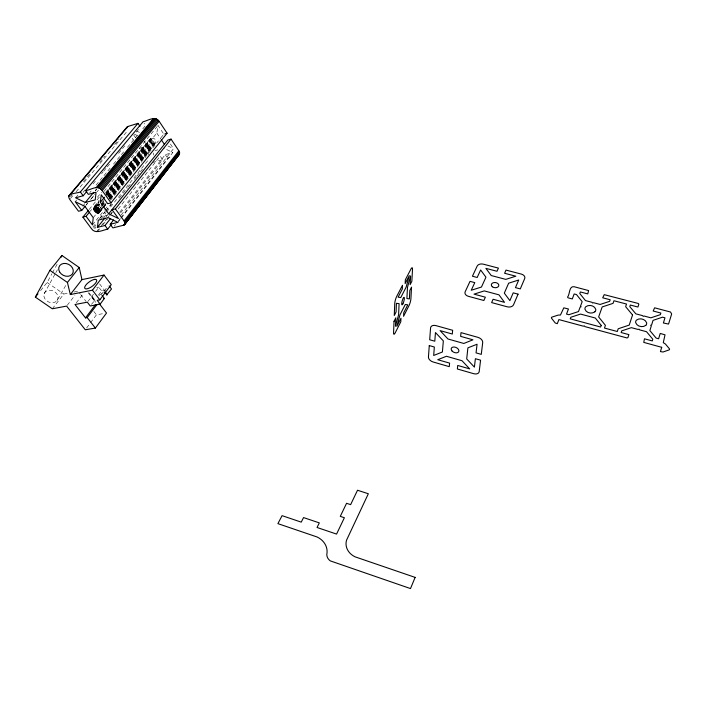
<?xml version="1.0" encoding="UTF-8"?>
<svg xmlns="http://www.w3.org/2000/svg" width="707" height="707" viewBox="0 0 707 707"><rect width="100%" height="100%" fill="white"/><g stroke="black" fill="none" stroke-linecap="round" stroke-linejoin="round"><path stroke-width="0.53" stroke-dasharray="3.54 2.65" d="M148.205 154.886L149.177 148.647L143.972 141.011M153.269 155.08L153.605 153.004M106.624 194.655L156.795 133.075L158.015 125.466L163.847 134.18L158.995 140.189M150.158 138.917C152.235 151.431 161.673 136.097 150.158 138.917L106.306 192.631M40.591 290.612L47.13 282.482L51.894 273.803M52.424 272.84L57.709 263.207M44.188 293.67L55.287 273.591M55.818 272.637L57.408 269.774M57.011 300.616A7.353 6.001 26.8 0 0 51.187 290.294A7.353 6.001 26.8 0 0 44.718 298.522A7.353 6.001 26.8 0 0 57.011 300.616L66.255 284.559M103.39 291.947L101.313 294.421M86.59 328.013L89.869 323.62M90.531 322.737L96.435 314.827L104.495 313.395M104.185 291.063L107.994 286.008M91.45 304.355L95.012 300.236A7.185 2.722 -36.4 0 0 95.869 302.189M98.467 295.075L101.64 290.895L105.582 290.126M87.915 301.376L92.104 296.463A7.203 2.704 -36.3 0 1 93.51 294.147M95.578 291.311L98.768 287.13L101.64 290.895M76.285 302.843L83.311 293.705M67.245 305.256L74.924 295.349M117.91 222.369L120.623 218.923M121.304 218.056L172.844 152.518L163.653 148.125M52.291 308.782L63.851 294.041L67.934 293.237M121.153 215.078L173.524 148.647L169.503 142.637M114.242 226.196L115.595 224.472M118.299 221.035L120.331 218.454M121.003 217.597L167.709 158.235L171.836 157.087M119.722 212.215L165.288 154.647L172.844 152.518M120.57 212.86L162.619 159.667L160.189 156.097L117.945 209.228M96.488 231.702L98.529 229.139M101.26 225.727L106.704 218.905M107.384 218.048L109.426 215.494M110.106 214.636L112.148 212.073M110.248 215.087L112.298 212.507M97.407 231.631L100.129 228.211M102.851 224.799L107.614 218.825M94.676 228.776L96.046 227.08M103.558 217.703L106.969 213.443M119.262 198.11L127.454 187.885M128.135 187.037L130.185 184.483M134.277 179.366L136.327 176.812M137.008 175.963L139.739 172.552M140.428 171.704L142.469 169.141M105.97 216.616L107.331 214.919M106.324 216.245L107.685 214.539M99.66 218.41L105.157 211.579M105.838 210.721L111.335 203.89M92.917 227.08L96.338 222.82M99.758 218.56L105.237 211.755M105.917 210.907L111.397 204.093M93.713 227.981L96.452 224.579M101.234 218.622L106.023 212.657M106.704 211.808L147.719 160.71L148.62 161.479M110.478 200.267L132.651 172.8M133.349 171.942L158.297 141.047M92.44 224.914L104.106 210.439M104.795 209.581L108.224 205.33M99.21 209.458L101.287 206.895M101.985 206.037L105.449 201.769M108.913 197.492L155.346 140.216M93.244 217.676L96.011 214.265M109.081 198.296L153.357 143.636M109.346 198.234L155.743 140.949M100.88 209.519L102.259 207.814M102.948 206.957L105.714 203.545M109.868 198.42L154.117 143.742M100.597 210.085L106.13 203.245M109.594 198.967L155.947 141.683M100.191 211.163L102.268 208.6M102.957 207.752L105.723 204.332M109.868 199.197L154.798 143.654M99.934 211.623L102.701 208.203M103.399 207.345L106.165 203.925M110.31 198.791L155.947 142.354M99.758 212.188L102.824 208.344M103.213 207.92L106.28 204.076M110.124 199.365L155.743 142.938M102.577 202.025L103.964 200.32M108.127 195.203L151.121 142.31M97.858 208.141L100.633 204.721M101.331 203.872L104.106 200.452M107.579 196.184L154.099 138.943M101.225 205.189L104 201.778M108.153 196.661L151.811 142.894M101.366 205.339L104.141 201.919M108.304 196.793L154.789 139.535M99.952 208.229L101.34 206.524M102.029 205.666L105.493 201.398M108.958 197.129L152.571 143.353M93.775 207.973L98.644 202.008M94.155 207.54L99.033 201.575M105.988 193.046L150.547 138.475M94.985 206.842L99.166 201.725M105.856 193.638L151.104 138.192M96.417 205.817L99.201 202.405M106.156 193.877L149.964 140.172M95.418 207.213L98.9 202.953M105.856 194.416L151.784 138.104M97.363 205.702L98.75 203.996M106.395 194.619L150.167 140.905M96.214 207.345L98.998 203.934M106.642 194.54L152.544 138.201M98.503 205.587L99.89 203.881M106.828 195.353L150.564 141.63M98.432 205.949L99.82 204.243M106.775 195.706L153.339 138.492M89.153 209.493L99.572 196.776M104.009 191.385L158.015 125.466M90.24 211.225L91.627 209.528M94.402 206.135L99.263 200.187M105.511 192.543L142.293 147.533L147.463 155.089M97.327 197.315L101.534 192.198M95.153 190.607L96.559 188.902M82.728 206.17L84.831 203.634M95.33 190.934L96.726 189.246M86.325 204.685L87.721 202.989M90.523 199.595L94.729 194.496M85.909 205.339L87.306 203.643M91.503 198.561L94.296 195.167M97.089 191.783L98.494 190.086M89.762 192.675L91.159 190.987M96.037 185.11L110.69 167.471M113.482 164.112L124.644 150.671M127.437 147.312L138.599 133.87M142.787 128.833L145.58 125.475L144.069 123.248M93.077 183.873L95.905 180.479M101.561 173.701L102.983 172.004M103.69 171.156L106.518 167.762M107.225 166.914L110.053 163.52M118.546 153.339L126.323 144.007M136.23 132.138L139.765 127.896M75.251 201.698L76.665 200.01M83.028 192.401L85.149 189.865M75.614 197.792L78.45 194.407M70.532 196.696L71.955 195.008M83.338 181.531L89.736 173.949M99.696 162.15L104.671 156.256M114.631 144.458L118.9 139.403M70.426 198.534L73.272 195.159M76.117 191.791L127.26 131.113L126.721 130.141M163.847 134.18L165.473 133.694M142.293 147.533L139.164 148.443L145.182 157.201M154.913 150.644L157.82 149.804M152.535 162.486L162.619 159.667M74.049 292.026L78.124 291.213L80.085 293.741M96.718 287.528L98.768 287.13M136.725 131.087L139.473 132.395M167.992 146.013L173.524 148.647M134.339 134.127L137.078 135.435M47.13 282.482L63.851 294.041M80.739 294.589L85.971 301.332M93.819 311.451L96.435 314.827M92.104 296.463L95.012 300.236M89.073 292.892L96.143 302.075M91.583 296.56L94.491 300.342M88.136 292.663L95.189 301.818M99.607 283.905L105.953 292.247M132.165 138.245L133.384 140.03M133.676 134.957L135.426 137.512M165.288 154.647L167.709 158.235M156.795 133.075L160.843 139.093M98.998 295.491A7.185 2.722 -36.4 0 1 103.567 292.981"/><path stroke-width="1.06" d="M113.606 219.948L110.204 224.243L112.881 227.919L124.167 225.065L179.313 154.418L179.622 152.756L178.844 150.812L171.041 139.111L167.78 140.066L108.675 213.806L118.431 218.525L112.068 209.74L115.391 208.892L171.041 139.111M110.451 218.649L105.007 225.506L97.442 227.345L98.282 220.124L108.189 217.659L117.91 222.369L110.204 224.243M108.675 213.806L100.35 202.352L101.234 194.77L107.703 203.704L111.026 202.847L167.099 133.208L159.146 121.295C155.319 115.365 147.94 120.703 143.07 121.763L85.591 190.545L88.366 194.354L96.072 192.277L95.224 199.878L85.317 202.494L75.614 197.792L83.17 195.751L86.705 191.509M85.211 206.188L81.712 210.43L78.53 211.252L69.719 199.374C65.309 193.055 77.222 193.444 80.395 191.968L137.971 123.354L139.977 126.306M93.598 208.547C103.036 203.121 99.943 221.406 93.598 208.547L94.985 206.842M126.403 128.25L127.879 126.491L137.971 123.354M124.706 224.499L179.605 153.649M104.919 292.663L106.792 294.642M99.148 303.462L106.51 313.033L95.383 328.075L85.282 329.771L66.599 306.087L52.291 308.782L35.35 297.117L49.914 270.33L61.942 255.492L79.219 267.529L81.968 279.61L70.329 294.545L67.43 282.473L49.914 270.33M60.882 257.419L61.942 255.492M97.151 304.355L87.191 317.593L85.494 317.894L75.004 304.505L87.306 302.181L90.24 305.963L100.138 304.134L104.38 298.469L102.055 295.429M106.651 294.943L111.503 288.969L109.205 285.928M85.494 317.894L95.463 304.673M100.138 304.134L97.204 300.316L99.837 299.821L111.246 284.656L104.017 275.058L81.968 279.61M70.329 294.545L92.449 290.197L104.017 275.058M124.962 223.748L124.626 221.874L179.366 151.784M124.936 222.846L179.622 152.756M123.407 225.392L131.493 215.016M136.884 208.097L145.651 196.855M151.722 189.078L160.489 177.837M166.552 170.051L167.904 168.319M169.247 166.596L174.647 159.676M124.167 225.065L179.313 154.418M124.626 221.874L124.043 220.884L178.844 150.812M67.43 282.473L79.219 267.529M88.455 210.341L82.896 217.129L91.548 228.776C95.427 234.388 102.656 230.031 107.685 229.165L111.079 224.87M97.442 227.345L104.954 217.95M35.35 297.117L37.966 293.865M97.319 212.807L100.085 209.396M98.114 212.94L100.182 210.377M98.812 212.878L100.191 211.163M94.95 211.411L98.414 207.142M95.684 212.02L98.459 208.6M96.497 212.498L99.263 209.078M93.633 209.228L95.719 206.665M93.89 209.961L96.665 206.55M100.35 202.352L104.53 197.226M94.331 210.704L97.115 207.292M82.896 217.129L86.077 216.324L89.55 212.073M111.026 202.847L102.206 190.625L159.146 121.295M85.591 190.545C90.346 190.271 95.816 185.428 100.367 188.822L157.458 119.554M102.206 190.625L101.375 189.662L158.386 120.358M85.317 202.494L93.748 192.304M98.132 187.744L155.346 118.555M99.263 188.168L156.424 118.935M96.108 187.673L153.384 118.555M97.053 187.576L154.312 118.422M68.906 195.706L127.154 126.871M68.685 196.475L127.879 126.491M165.473 133.694L167.099 133.208M104.397 292.804L104.866 292.698A7.185 2.722 -36.4 0 1 105.891 292.733M103.805 298.575L104.38 298.469M100.367 188.822L101.375 189.662M87.191 317.593L95.383 328.075M92.449 290.197L99.837 299.821M104.769 291.823L107.084 294.863M81.712 210.43L75.251 201.698L84.92 206.382L93.244 217.676L92.44 224.914L86.077 216.324M80.395 191.968L83.17 195.751M105.007 225.506L107.685 229.165M115.391 208.892L124.043 220.884M161.417 139.951L164.307 144.246M394.029 321.314L393.569 332.794A5.17 1.122 -74.1 0 0 395.204 332.838L400.807 321.773L400.975 318.221L396.848 326.334L399.968 314.907L405.288 304.487L407.78 304.814L403.75 312.759L403.573 316.303L409.044 305.521A5.064 1.069 -74.4 0 0 410.926 298.628L411.545 287.113L409.839 290.453L409.388 298.928L406.905 298.54L407.471 287.404L410.599 275.916L410.14 284.612L411.863 281.271L412.499 269.402A5.205 1.122 -74.7 0 0 410.97 268.987L405.341 279.795L405.164 283.551L409.291 275.597L406.145 287.139L400.754 297.576L398.103 297.17L402.318 289.03L402.495 285.275L396.715 296.383A5.311 1.175 -74.4 0 0 394.745 303.639L394.267 315.481L396.07 311.981L396.433 303.303L399.093 303.657L398.607 314.783L395.478 326.263L395.823 317.805L394.029 321.314M429.273 345.582L428.442 357.035A5.311 3.429 24.8 0 0 433.188 362.011L449.272 366.65L449.599 363.115L437.73 359.713L446.453 356.275L462.016 360.729L469.704 368.895L457.721 365.457L457.367 368.983L473.646 373.676A5.391 3.482 23 0 0 479.187 371.626L480.574 360.181L475.387 358.705L474.406 367.127L466.7 358.926L467.901 347.844L477.066 344.238L476.058 352.89L481.273 354.366L482.704 342.55A5.523 3.676 23.1 0 0 477.861 337.327L461.017 332.626L460.646 336.364L472.956 339.82L463.81 343.461L447.991 339.007L440.108 330.611L452.303 334.031L452.648 330.284L436.007 325.635A5.453 3.615 25 0 0 430.563 327.942L429.697 339.767L434.796 341.207L435.468 332.546L443.342 340.907L442.396 351.998L433.691 355.462L434.345 347.022L429.273 345.582M661.708 347.314L660.426 351.591L663.007 352.006L668.963 349.956A1.37 0.937 14 0 0 669.335 348.684L665.384 343.982L663.29 342.656L665.013 334.818L660.214 333.457L658.606 338.759L656.158 338.105L649.857 330.576L651.288 325.971L650.679 325.247L651.615 324.928L653.038 320.368L662.539 317.178L664.96 317.805L663.387 322.984L668.539 324.062L671.65 314.023L670.536 312.026L654.611 307.81L653.188 311.027L660.859 313.042L660.365 314.642L650.882 317.823L644.121 316.038L643.193 316.347L642.583 315.631L635.849 313.855L629.787 306.626L630.317 305.044L637.917 307.032L638.845 304.169L638.253 303.462L604.229 294.66L602.7 297.806L610.194 299.768L609.646 301.341L600.155 304.452L593.553 302.711L592.625 303.02L592.051 302.313L585.476 300.581L579.775 293.511L580.359 291.964L587.782 293.9L588.604 290.577L574.217 286.75C568.799 285.699 570.028 294.492 567.527 297.126L568.074 297.824L572.281 298.937L574.172 293.962L576.497 294.572L582.179 301.659L580.527 306.087L581.092 306.785L580.155 307.094L578.494 311.557L568.87 314.712L566.519 314.085L568.455 308.994L563.815 307.837L560.448 315.039L558.291 315.066L552.052 317.072A1.299 0.91 9.1 0 0 551.575 318.283L555.234 322.984L557.31 323.673L558.884 319.582L583.363 326.183L584.318 325.865L584.892 326.599L626.968 337.946L627.913 337.619L628.894 334.623L621.153 332.537L621.7 330.894L631.342 327.65L638.147 329.471L639.093 329.153L639.694 329.886L646.525 331.707L652.808 339.236L652.296 340.907L644.466 338.803L643.768 342.4L661.708 347.314M632.553 314.96L629.221 325.079L618.21 328.773L617.291 331.503L604.476 328.057L605.413 325.344L598.643 316.93L602.187 306.935L613.049 303.365L613.95 300.758L626.535 304.045L625.651 306.679L632.553 314.96M601.215 325.397L600.641 327.023L570.24 318.848L570.849 317.24L580.491 314.076L595.312 318.026L601.215 325.397M415.124 577.389L410.493 588.577L330.302 560.881A9.757 8.334 -0.1 0 1 326.802 554.518A19.99 17.039 -3.1 0 0 317.169 537.011L277.913 523.64L282.066 515.659L301.244 522.137L303.55 517.577L319.317 522.888L317.045 527.484L336.567 534.085L344.38 517.736L340.279 516.366L346.563 503.296L350.637 504.639L357.521 490.234L368.338 493.751L346.545 540.183A17.436 14.767 2.4 0 0 355.038 556.816L415.124 577.389M518.063 294.147L513.547 304.77A5.108 3.562 7 0 1 507.219 306.803L491.621 302.596L493.088 299.264L504.515 302.34L498.974 294.837L484.268 290.904L474.035 294.139L485.356 297.187L483.862 300.502L468.432 296.33A5.037 3.508 5.2 0 1 465.171 291.752L470.031 281.359L474.786 282.623L471.242 290.259L481.458 287.042L485.948 277.197L480.636 269.994L477.172 277.48L472.435 276.225L477.172 266.079A4.94 3.367 5.3 0 1 483.332 264.171L498.426 268.112L497.003 271.276L485.886 268.36L491.224 275.544L505.77 279.38L515.827 276.207L504.604 273.273L506.009 270.092L521.271 274.077A5.011 3.411 7 0 1 524.7 278.531L520.299 288.898L515.456 287.616L518.726 280.007L508.651 283.198L504.312 293.14L509.88 300.625L513.211 292.857L518.063 294.147M645.791 325.353C642.698 327.862 636.989 326.546 635.69 322.666A5.603 3.818 12.3 0 1 636.53 320.094C639.623 317.611 645.288 318.919 646.613 322.772A5.603 3.818 12.3 0 1 645.791 325.353M594.834 311.822C591.812 314.226 586.147 313.068 584.972 309.198A5.488 3.756 10.3 0 1 585.873 306.679C588.922 304.319 594.534 305.433 595.745 309.295A5.488 3.756 10.3 0 1 594.834 311.822M94.72 279.371L93.421 279.672A7.238 2.651 -36.3 0 0 85.706 285.275A7.238 2.651 -36.3 0 0 86.625 288.889L87.924 288.589A7.238 2.651 -36.3 0 0 95.675 282.977A7.238 2.651 -36.3 0 0 94.72 279.371M452.127 351.079A4.065 2.66 24 0 0 458.702 351.697A4.065 2.66 24 0 0 454.318 347.013A4.065 2.66 24 0 0 452.127 351.079M492.337 286.75A3.765 2.598 6.1 0 0 498.665 286.07A3.765 2.598 6.1 0 0 494.202 282.535A3.765 2.598 6.1 0 0 492.337 286.75M402.91 303.816A3.889 0.84 -74.4 0 0 404.245 297.488A3.889 0.84 -74.4 0 0 401.965 301.916A3.889 0.84 -74.4 0 0 402.91 303.816M59.574 271.877A7.609 6.107 27.8 0 0 72.229 274.166A7.609 6.107 27.8 0 0 66.166 263.534A7.609 6.107 27.8 0 0 59.574 271.877"/></g></svg>
